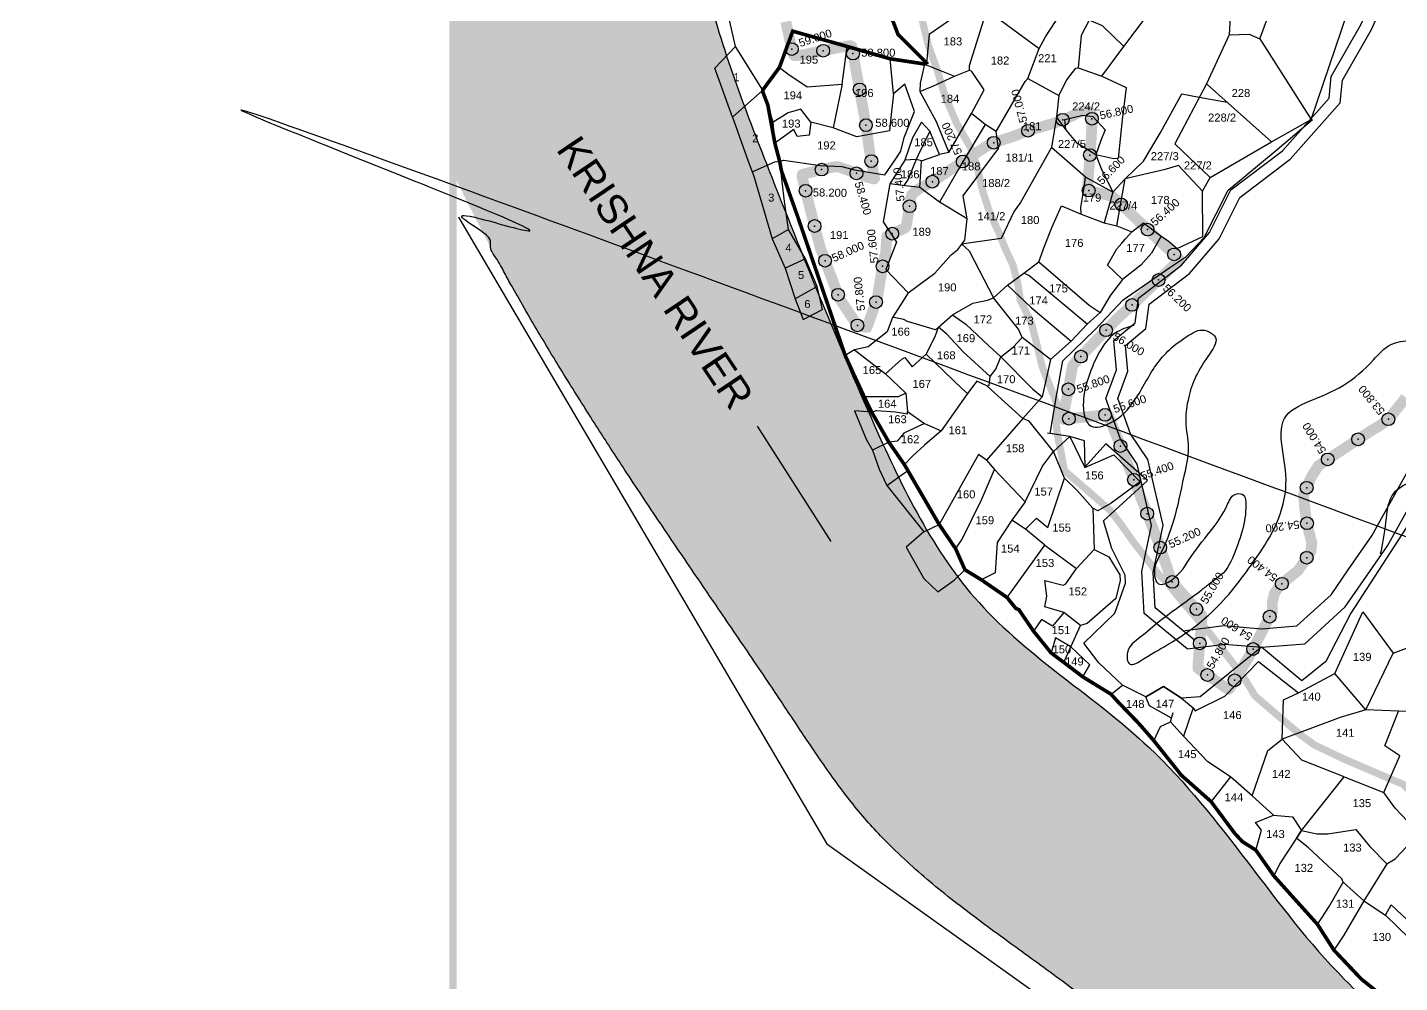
# Model space of a CAD drawing. Header units: millimetres. Extents: x 379815 to 388846, y 1837463 to 1848297.
# Drawn here: x 379815 to 383588, y 1839897 to 1842523 of the extents above; entities that cross this region are included whole.
import ezdxf
from ezdxf.enums import TextEntityAlignment as Align

# ---------------------------------------------------------------- set-up
doc = ezdxf.new("R2010")
doc.units = ezdxf.units.MM
doc.header["$PDMODE"] = 32
doc.header["$PDSIZE"] = 35
for name, color, linetype in [('BND', 6, 'Continuous'), ('DIMENSION', 1, 'Continuous'), ('FRL', 3, 'Continuous'), ('Hills', 3, 'Continuous'), ('Plot', 2, 'Continuous'), ('points', 161, 'Continuous'), ('ROADS', 50, 'Continuous'), ('Stream', 4, 'Continuous'), ('TEXT', 7, 'Continuous')]:
    doc.layers.add(name, color=color, linetype=linetype)
doc.styles.get("Standard").update_dxf_attribs({"font": 'arial.ttf'})
doc.dimstyles.get("Standard").update_dxf_attribs({"dimtxt": 0.18, "dimasz": 0.18, "dimexe": 0.18, "dimexo": 0.0625, "dimgap": 0.09, "dimtad": 0, "dimtih": 1, "dimtoh": 1, "dimdec": 4, "dimzin": 0, "dimdsep": 46, "dimtxsty": 'Standard', "dimcen": 0.09, "dimadec": 0, "dimazin": 0, "dimtfac": 1, "dimtdec": 4, "dimtofl": 0, "dimtmove": 0, "dimatfit": 3, "dimfxl": 1, "dimtolj": 1, "dimtzin": 0, "dimarcsym": 0})

# ---------------------------------------------------------------- blocks, each defined once
blk = doc.blocks.new('CHITT')
at = {"layer": 'BND', "lineweight": 30, "const_width": 10}
blk.add_lwpolyline([(-1437.531329805905, -3404.394123436417), (-1559.778198863904, -3305.833019196754), (-1634.344008157379, -3227.017489724793), (-1679.299015398545, -3156.491655556252), (-1799.945588890638, -3022.335225733928), (-1849.139185718668, -2952.024694556138), (-1885.817136983795, -2928.836708984338), (-1908.221345047699, -2904.556376411347), (-1972.072448120627, -2818.71433300036), (-2053.779863256146, -2746.312855375931), (-2129.184900595399, -2651.539798454149), (-2172.61124056275, -2601.92409929377), (-2229.531650483375, -2542.973825227469), (-2247.257610745553, -2523.201121926308), (-2324.933081494586, -2475.62681505736), (-2376.860577662941, -2436.096756700426), (-2412.072626115871, -2409.803711146349), (-2460.63045934058, -2349.591930859955), (-2500.508228084538, -2291.134498613421), (-2508.976772978262, -2287.500691858819), (-2533.233870908152, -2257.327971574385), (-2604.240537487611, -2208.595813866239), (-2648.99046399293, -2181.183091798099), (-2674.468503536715, -2123.498736925889), (-2719.929626712983, -2056.565139464336), (-2815.540896633989, -1891.9135718334), (-2858.316736843728, -1830.108435957227), (-2905.460175700253, -1748.052178423852), (-2925.965370948368, -1705.668104137061), (-2978.181422190915, -1592.279585999437), (-3107.655524673464, -1213.589464801596), (-3153.502958534868, -1084.746891380986), (-3158.251088119519, -1058.878468999872), (-3171.697217461129, -1007.987070544623), (-3179.874109138385, -963.5323630871717), (-3190.941004289722, -903.430438811658), (-3204.6141778733, -867.9446123256348), (-3205.111925108882, -862.3759684064426), (-3159.085021584237, -799.8567307139747), (-3122.511873342039, -700.3056329211686), (-2973.232588818413, -742.119109587511), (-2854.54217711126, -776.1736492819618), (-2759.992771654506, -790.5670917758252), (-2755.069341404655, -787.1640148900915), (-2832.878843365819, -709.3780811622273), (-2861.509916424635, -634.6187788464595)], dxfattribs=at)
at = {"layer": 'DIMENSION'}
blk.add_lwpolyline([(-4041.206521978951, -1211.78447851073), (-3028.444611264102, -2934.735510563478), (-1031.317455308221, -4361.038076833356), (1188.637578131747, -4521.262282107025), (2958.569486415654, -4170.793367827544)], dxfattribs=at)
at = {"layer": 'Hills', "color": 0}
for points in [[(-2037.761783514463, -2398.723606582964), (-2156.404587942699, -2301.203364959685), (-2162.898776024464, -2186.047927852487), (-2135.624309465114, -2059.093142209342), (-2175.538855511113, -1890.753574965289), (-2221.635676971171, -1821.947877991479), (-2261.930795296154, -1710.228769499809), (-2232.565567067999, -1631.126570118591), (-2239.846902544727, -1550.497965666233), (-2180.776872764749, -1501.840996781364), (-2171.755558894307, -1434.157608498586), (-2053.256547255791, -1343.217850765912), (-1976.028181928326, -1253.672190712998), (-1917.78808256099, -1136.783437616192), (-1776.067408172355, -1029.198064112803), (-1647.368674741825, -884.0574466641992), (-1641.711151816125, -825.2463456937112), (-1559.17158369557, -681.4341694691684), (-1530.491285778349, -618.1499005886726), (-1492.275548724923, -577.518698338652), (-1474.500440230535, -523.2172582568601), (-1253.838598212868, -335.75911010243)], [(-2017.847015302686, -2374.495365236653), (-2125.866161299637, -2285.707399811363), (-2131.348027692817, -2188.502527897945), (-2103.473044269194, -2058.752509225393), (-2146.329663533601, -1878.004750445718), (-2193.438830634463, -1807.687991641928), (-2228.534628295631, -1710.384114907123), (-2200.691219946137, -1635.381297915475), (-2207.121736359259, -1564.174090671819), (-2151.318544808251, -1518.208070930559), (-2142.380262743623, -1451.147637800314), (-2031.609024945006, -1366.13840953866), (-1949.710527806659, -1271.177769720787), (-1892.986145954928, -1157.331084415084), (-1754.64768429898, -1052.313272925327), (-1617.128089049307, -897.2248860099353), (-1611.140942978265, -834.9872854321729), (-1531.224559729919, -695.7455950207077), (-1504.076225331053, -635.8416672889143), (-1464.64307885099, -593.9161079900805), (-1447.448301670433, -541.3875305645633)], [(-2044.135261255258, -2348.081616350217), (-1935.66714504105, -2334.430511385668), (-1833.59695550066, -2343.26306741545), (-1735.852508407901, -2335.44961430761), (-1641.701032508223, -2249.82241577073), (-1595.143881388067, -2181.833453632658), (-1529.949295419676, -2088.004693015246), (-1434.559506131511, -1916.273370997747)], [(-2037.761783514463, -2398.723606582964), (-1934.669482076773, -2385.749067362864), (-1833.764723885397, -2394.480773793533), (-1714.407686553546, -2384.93966284534), (-1602.952585317718, -2283.575472955825), (-1553.128256735683, -2210.815342492191), (-1486.57218911685, -2115.027122604428), (-1391.878490044968, -1944.548979716143)]]:
    blk.add_lwpolyline(points, dxfattribs=at)
at = {"layer": 'Plot', "color": 0}
for points in [[(-3205.111925108882, -862.3759684064426), (-3279.64671732299, -742.0158447925933), (-3336.981779202819, -491.0622406965122), (-3355.290833814186, -205.0161084148567), (-3377.694185669301, 24.07675946736708), (-3372.277374004945, 201.9080925818998)], [(-1849.139185718668, -2952.024694556138), (-1849.139185718668, -2952.024694556138), (-1833.715158081905, -2897.151425833814), (-1850.378859342891, -2876.563697311562), (-1800.563078675827, -2856.042931090575), (-1858.778540414351, -2802.980944745708), (-1815.637669331161, -2678.249035116751), (-1776.530546820431, -2647.365095089888), (-1773.33891146013, -2538.449519020971), (-1731.935537987738, -2519.200974453706), (-1631.663285383198, -2466.781030853745), (-1555.152411749528, -2296.619110228959), (-1471.735495940316, -2410.877388647059), (-1232.471600940451, -2320.309853550047)], [(-1403.725239191263, -2016.215987781994), (-1587.511929625063, -2300.568502491107), (-1656.864745004103, -2433.04350464954), (-1722.248946578358, -2486.9009142383), (-1833.764723885397, -2394.480773793533), (-2001.71189660643, -2530.818077255273), (-2053.616825358302, -2534.153540941887), (-2103.22946088895, -2501.923560603987), (-2151.675146571302, -2530.447547362652), (-2216.026081636315, -2498.09505238384), (-2280.621353562456, -2437.275547963567), (-2322.312738097215, -2382.842332398985), (-2236.939043705759, -2300.081764101749), (-2207.350432772888, -2218.005922743352), (-2208.355286873004, -2196.236421493581), (-2244.907668389089, -2122.958975590765), (-2267.995238447154, -2046.460834696423), (-2182.664233309508, -1969.073945855722), (-2146.885902291862, -1935.730888091028), (-2261.09698669007, -1834.903986545745), (-2318.150237091293, -1898.033512909198), (-2320.527944563015, -1827.064648352098), (-2360.158275625145, -1815.208438994829), (-2414.407051935734, -1806.155923485057), (-2397.148703998362, -1702.907453428721), (-2379.738762137713, -1606.390036247205), (-2289.497802245023, -1519.69969886844), (-2214.127256334585, -1438.929684268543), (-2085.882223293418, -1349.959969795076), (-2041.843045656919, -1320.937684989069), (-1991.259477266227, -1267.564443363342), (-1925.411340777006, -1137.678179516224), (-1790.007372498803, -1025.844300014665), (-1693.150334382779, -943.3608520184644)], [(-1922.600343524886, -710.6958107557148), (-1867.113944160868, -708.9156149416231), (-1838.194127606635, -721.1119654190261), (-1752.308819815633, -488.1318999966606), (-1708.735817220761, -364.7029877793975), (-1650.644119823759, -265.7257952848449)], [(-1996.072056378936, -1140.183826555964), (-1974.712664550112, -1103.004445309518), (-1805.985358093516, -1004.8350884479), (-1697.175029920589, -942.8377075672615), (-1596.747171632538, -649.3256741077639), (-1585.866417831741, -644.1435276381671), (-1503.905508462456, -454.620515915798), (-1627.321926784527, -349.5444578360766), (-1673.21086233767, -532.4207197418436), (-1624.751348987862, -561.8189492071979), (-1650.136558232189, -619.038763665827), (-1596.747171632538, -649.3256741077639)], [(-1904.763029631868, -401.2008764531929), (-1922.600343524886, -710.6958107557148), (-1984.290395451302, -845.4643772607669), (-2071.803076522017, -1009.668253226206), (-1974.712664550112, -1103.004445309518)], [(-2556.228256035247, -441.2840138771571), (-2574.778167885961, -497.6802078920882), (-2631.811152795039, -629.730778062949), (-2747.076047749433, -709.5893520710524), (-2755.069341404655, -787.1640148900915)], [(-2212.160170615418, -742.5199335708749), (-2120.881390002149, -621.9157197887544), (-2111.354672934569, -522.8835591182578), (-2089.927772742813, -417.2732255216688)], [(-2759.992771654506, -790.5670917758252), (-2677.381186152634, -823.9843279512133), (-2636.415988303139, -807.8952090973035), (-2636.869812959689, -794.9509463035502), (-2596.581630813889, -669.3320060742553), (-2562.18154045043, -661.4380564603489), (-2444.42092427914, -747.7936461926438), (-2427.076435829338, -715.8526750111487), (-2370.64548761124, -628.4906800610479), (-2307.682981053775, -669.854469576152), (-2329.7989003986, -712.5395891789813), (-2337.700761073502, -801.0393580570817), (-2272.712646426575, -824.4053225503303), (-2212.160170615418, -742.5199335708749), (-2270.372028532205, -685.1799279991537), (-2307.682981053775, -669.854469576152)], [(-3205.111925108882, -862.3759684064426), (-3288.380831904302, -936.3263446970377), (-3336.866261314019, -802.2737170180771), (-3279.64671732299, -742.0158447925933)], [(-3159.085021584237, -799.8567307139747), (-3135.930964009429, -817.341075565666), (-3082.483187507663, -853.0417719578836), (-2986.255863640283, -845.6788081231061), (-2973.232588818413, -742.119109587511)], [(-2563.052174503508, -975.710499566514), (-2483.352021442144, -838.790320132859), (-2476.115867631102, -830.1934195365757), (-2444.42092427914, -747.7936461926438)], [(-1838.194127606635, -721.1119654190261), (-1697.175029920589, -942.8377075672615)], [(-2845.193268350267, -872.2551339969505), (-2854.54217711126, -776.1736492819618)], [(-2755.069341404655, -787.1640148900915), (-2759.992771654506, -790.5670917758252), (-2771.709684677306, -843.4417078185361), (-2772.855887402897, -866.4798506926745), (-2737.113267986279, -851.0436764531769), (-2677.381186152634, -823.9843279512133)], [(-2772.855887402897, -866.4798506926745), (-2728.154795103765, -948.709639549721), (-2693.269204707234, -1034.174753787927), (-2630.557536387467, -926.7036184484605), (-2596.443675439514, -861.7383956734557), (-2630.237654986093, -810.9929456738755), (-2636.415988303139, -807.8952090973035)], [(-2476.115867631102, -830.1934195365757), (-2390.776937902032, -877.4468003897928), (-2368.716032293974, -833.8318268691655), (-2343.899330685206, -802.1951572587714), (-2337.700761073502, -801.0393580570817)], [(-2272.712646426575, -824.4053225503303), (-2205.51572346274, -855.3270720706787), (-2216.393094269966, -943.7419662694447), (-2221.216007548443, -987.7124193119816), (-2227.201922067848, -1049.937217659317), (-2239.920303421211, -1051.499758504331), (-2288.811780170712, -1040.374628792284), (-2339.864194419177, -1009.192281651078), (-2371.498680168879, -970.5370540155564), (-2397.465563989361, -935.3692714076024)], [(-3288.380831904302, -936.3263446970377), (-3245.400868520956, -1057.956774597988), (-3229.076409902016, -1098.613241608255), (-3178.798879351991, -1270.992324008374), (-3143.689684139914, -1351.624885448255), (-3116.192970763135, -1436.067462958628), (-3093.48904442304, -1492.960235788021), (-3040.30742044776, -1465.144774459768), (-3055.594262224273, -1402.662034711335), (-3087.546547386097, -1325.826799230883), (-3133.980226720392, -1245.467839651043), (-3145.474678555271, -1168.604825623566), (-3158.251088119519, -1058.878468999872), (-3171.697217461129, -1007.987070544623), (-3176.140022213222, -950.1433958942071), (-3205.111925108882, -862.3759684064426)], [(-2986.255863640283, -845.6788081231061), (-3011.272186522605, -966.1849596914835), (-3072.510517889459, -950.1075696328189), (-3100.232173334283, -914.7371501363814), (-3135.538718179276, -924.7438524765894), (-3176.140022213222, -950.1433958942071), (-3177.223678076407, -950.9526629066095)], [(-3158.251088119519, -1058.878468999872), (-3147.912077901245, -1054.692537667695), (-3046.493837944698, -1069.545588427223), (-2987.706580382946, -1072.633134165779), (-2952.756687567104, -1081.475694555556), (-2869.461570365471, -1094.969004568178), (-2843.013230105396, -1057.130919378251), (-2825.164578156255, -1030.226098824525), (-2816.430742992612, -992.5360995861702), (-2788.062530380907, -920.8741943829227), (-2814.608069913753, -846.3635389369447), (-2845.193268350267, -872.2551339969505), (-2851.497709999676, -929.8266848621424), (-2856.284465537523, -974.2755425036885), (-2946.51993765519, -991.2359010856599), (-3011.272186522605, -966.1849596914835)], [(-1805.985358093516, -1004.8350884479), (-1984.290395451302, -845.4643772607669)], [(-2390.776937902032, -877.4468003897928), (-2397.465563989361, -935.3692714076024), (-2410.720361257321, -1020.285030963598), (-2496.092555023904, -1171.361023585312), (-2513.778739319823, -1195.151916541625), (-2549.611013772723, -1270.379327907925), (-2658.512303617725, -1285.917425438296)], [(-2208.61894232739, -1105.957364254398), (-2158.017619999475, -1058.127173704095), (-2111.90436281421, -980.7712924350053), (-2052.31286174577, -872.1005813532975), (-2004.739304114948, -881.7537168336567), (-1927.410973375023, -895.1732294706162)], [(-2693.269204707234, -1034.174753787927), (-2718.788610979915, -1039.457626229385), (-2745.767058263998, -975.0228446978144), (-2768.671005803335, -950.3736391949933), (-2793.567883300886, -993.1509591175709), (-2813.829824323999, -1054.892044875538), (-2855.406826606428, -1119.595069500618), (-2873.386492860969, -1224.092512902105), (-2836.912554119772, -1279.992850434268), (-2866.837659018987, -1355.197758379392), (-2804.980636440741, -1419.603861254873), (-2731.438694335753, -1365.545687329955), (-2687.199605042348, -1315.613639492309), (-2668.250158029085, -1300.366995769087), (-2649.535845251346, -1275.173595175147), (-2643.034999937576, -1215.857088972116), (-2653.726276032161, -1152.956869761692), (-2556.666544523672, -1023.24603835959), (-2563.052174503508, -975.710499566514), (-2593.145031714346, -956.5495787593536), (-2630.557536387467, -926.7036184484605)], [(-2371.498680168879, -970.5370540155564), (-2374.094215777004, -942.8485594415106), (-2325.0868480684, -931.5083637498319), (-2297.089290748117, -935.0773819391616), (-2263.757009894354, -971.2688503083773), (-2275.363251107745, -1000.802062427159), (-2288.811780170712, -1040.374628792284)], [(-3011.272186522605, -966.1849596914835), (-3072.510517889459, -950.1075696328189), (-3077.780457849323, -986.0190006848425), (-3110.25508389395, -990.1894933858421), (-3119.860274564358, -970.7687581772916), (-3171.697217461129, -1007.987070544623)], [(-2593.145031714346, -956.5495787593536), (-2660.349761980993, -1068.893467649585), (-2718.730400343426, -1170.840315650916), (-2773.443885248329, -1130.556477672188), (-2820.932873469195, -1124.48724219203), (-2855.406826606428, -1119.595069500618)], [(-2745.767058263998, -975.0228446978144), (-2778.467384911666, -1042.683139652247), (-2783.302511256712, -1052.753004955128), (-2805.060185933951, -1107.197850895347), (-2817.315827677841, -1124.981923207408)], [(-2867.098413292028, -1641.994853886077), (-2822.336100749671, -1602.358987748157), (-2814.34592550376, -1597.491435986245), (-2793.804458068567, -1623.421299664769), (-2755.385919155553, -1588.133428611327), (-2730.527523014694, -1540.112531244988), (-2721.617435170978, -1513.926793735242), (-2683.430892707489, -1480.41631237301), (-2627.209486959851, -1447.738516888348), (-2587.324086804583, -1439.556347224629), (-2570.272873027716, -1433.705473902868), (-2532.260923583061, -1398.65506751975), (-2487.225581666222, -1365.246091377223), (-2445.901359595009, -1334.291023974773), (-2430.129482753691, -1291.487954752985), (-2409.153171518759, -1238.03089503129), (-2383.346031362948, -1180.793814777862), (-2329.526449285157, -1203.624148069182), (-2265.649422168033, -1227.421989619266), (-2231.436715621152, -1235.220340479631), (-2190.189218529791, -1251.958524722606), (-2157.704357891751, -1226.913850879064), (-2109.161373028765, -1264.328425140819), (-2091.059044587659, -1275.459723303095), (-2065.391614328662, -1297.835469970247), (-1994.883843357384, -1264.429458267288), (-1996.072056378936, -1140.183826555964), (-2061.878048914485, -1070.002164266538), (-2101.731266199728, -1081.90741970716), (-2208.61894232739, -1105.957364254398), (-2241.836536396469, -1143.309587688884), (-2317.229483915784, -1101.724572548177), (-2410.720361257321, -1020.285030963598)], [(-2768.371077446442, -1057.00113034877), (-2783.302511256712, -1052.753004955128), (-2813.829824323999, -1054.892044875538)], [(-2773.443885248329, -1130.556477672188), (-2768.371077446442, -1057.00113034877), (-2718.788610979915, -1039.457626229385)], [(-2288.811780170712, -1040.374628792284), (-2274.562941225595, -1077.907959104748), (-2241.836536396469, -1143.309587688884)], [(-3158.251088119519, -1058.878468999872), (-3172.562769668875, -1060.378577911062), (-3227.014350526151, -1084.626932831714), (-3233.716257273511, -1087.81576805329)], [(-2329.526449285157, -1203.624148069182), (-2329.912514115917, -1185.34584600199), (-2321.214574408426, -1129.858585030073), (-2317.229483915784, -1101.724572548177)], [(-2231.436715621152, -1235.220340479631), (-2208.61894232739, -1105.957364254398)], [(-2241.836536396469, -1143.309587688884), (-2265.649422168033, -1227.421989619266)], [(-2643.034999937576, -1215.857088972116), (-2718.730400343426, -1170.840315650916)], [(-3133.980226720392, -1245.467839651043), (-3178.798879351991, -1270.992324008374)], [(-2109.161373028765, -1264.328425140819), (-2135.565756764379, -1310.281205708394), (-2165.613719223009, -1343.321108716773), (-2215.738950217783, -1383.102511887904), (-2256.959246762097, -1343.20670424751), (-2231.647146561241, -1299.181900429307), (-2217.666812680836, -1282.768047663849), (-2207.474970911106, -1271.358663580613), (-2190.189218529791, -1251.958524722606)], [(-2657.398604140733, -1285.758522168035), (-2636.917988134956, -1303.817552371183), (-2570.272873027716, -1433.705473902868)], [(-3087.546547386097, -1325.826799230883), (-3143.689684139914, -1351.624885448255)], [(-2445.901359595009, -1334.291023974773), (-2307.188886240183, -1453.947093805531), (-2277.263289158116, -1473.925814058166)], [(-2215.738950217783, -1383.102511887904), (-2248.250263857306, -1425.696184283355), (-2277.263289158116, -1473.925814058166), (-2312.858556485386, -1505.761766478419), (-2357.109007365303, -1552.525583113777), (-2413.644341320323, -1603.325647103833), (-2436.452220184146, -1706.127810551552), (-2489.497836845869, -1765.300606095698), (-2588.692661988025, -1675.094642569544), (-2615.821180959465, -1662.641401618021), (-2642.040236641536, -1696.212103402941), (-2714.077231985284, -1799.495379191358)], [(-2312.858556485386, -1505.761766478419), (-2391.179034217552, -1440.845225294353), (-2473.217849685927, -1371.906950993231), (-2487.225581666222, -1365.246091377223)], [(-3055.594262224273, -1402.662034711335), (-3116.192970763135, -1436.067462958628)], [(-2804.980636440741, -1419.603861254873), (-2827.241512253706, -1454.242950929329), (-2847.954578416422, -1487.286575773964), (-2862.455431860697, -1526.815942598274), (-2914.813876196335, -1567.859345075674), (-2952.611101708841, -1576.409799797228), (-2978.181422190915, -1592.279585999437)], [(-2413.644341320323, -1603.325647103833), (-2491.138313534088, -1542.997335018357), (-2501.926522155409, -1519.244615905918), (-2570.272873027716, -1433.705473902868)], [(-2532.260923583061, -1398.65506751975), (-2466.691167965648, -1459.7550786098), (-2357.109007365303, -1552.525583113777)], [(-2721.617435170978, -1513.926793735242), (-2729.81100514275, -1521.900610773126), (-2806.823638067115, -1498.79949491634), (-2816.894004356291, -1492.813645757502), (-2844.149696508481, -1487.984142329311), (-2847.954578416422, -1487.286575773964)], [(-2683.430892707489, -1480.41631237301), (-2646.227281506697, -1505.87868927652), (-2583.42329580948, -1565.38676750334), (-2549.923179235018, -1595.299435003661), (-2462.841542914161, -1683.298795758281), (-2436.452220184146, -1706.127810551552)], [(-2588.692661988025, -1675.094642569544), (-2582.373608867871, -1674.196297539631), (-2579.490343843587, -1649.804281506687), (-2654.292849647871, -1581.818482559407), (-2698.326707070053, -1533.838729091687), (-2721.617435170978, -1513.926793735242)], [(-2579.490343843587, -1649.804281506687), (-2563.935794763907, -1629.484427297954), (-2549.923179235018, -1595.299435003661), (-2516.336819023883, -1569.391383210896), (-2491.138313534088, -1542.997335018357)], [(-2952.611101708841, -1576.409799797228), (-2867.098413292028, -1641.994853886077), (-2811.221709962701, -1695.365498544415), (-2806.495595568384, -1746.449119425146), (-2760.121394557646, -1778.747590267332), (-2714.077231985284, -1799.495379191358), (-2760.127841170935, -1838.741227048682), (-2792.274449960561, -1868.285651374143), (-2815.540896633989, -1891.9135718334)], [(-2642.040236641536, -1696.212103402941), (-2657.57891393773, -1682.73921374185), (-2755.385919155553, -1588.133428611327)], [(-2811.221709962701, -1695.365498544415), (-2832.722284389427, -1705.962972388137), (-2925.965370948368, -1705.668104137061)], [(-2905.460175700253, -1748.052178423852), (-2952.805486232333, -1743.842562380247), (-2921.033784444327, -1822.202355580404), (-2903.623995260336, -1852.423643145245), (-2885.216205739765, -1904.896799903596), (-2863.616767786269, -1949.707656838931), (-2762.091680705606, -2076.884486056864), (-2719.929626712983, -2056.565139464336)], [(-2905.460175700253, -1748.052178423852), (-2892.323525499378, -1743.609436202794), (-2839.801636652439, -1746.836113659199), (-2806.951161548495, -1752.486028898973), (-2806.495595568384, -1746.449119425146)], [(-2483.553502757568, -1994.278483773815), (-2435.941211743338, -1895.892700056545), (-2405.387713494361, -1856.162548769731), (-2472.671268305799, -1772.444817689015), (-2489.497836845869, -1765.300606095698), (-2589.911163103941, -1879.744779479923), (-2567.524518324994, -1905.773536387365)], [(-2760.121394557646, -1778.747590267332), (-2817.019735145033, -1805.910942179617), (-2835.445214163687, -1827.656177503988), (-2858.316736843728, -1830.108435957227)], [(-2482.746751180617, -2069.807512987871), (-2452.355176718149, -2039.61058836407), (-2421.328692978539, -2064.879412133479), (-2375.424485707132, -1929.31902098353), (-2405.387713494361, -1856.162548769731), (-2360.552026895573, -1815.022192696575), (-2422.177574190544, -1805.704414578853)], [(-2858.316736843728, -1830.108435957227), (-2903.623995260336, -1852.423643145245)], [(-2360.552026895573, -1815.022192696575), (-2319.344799224287, -1899.759480478242), (-2239.298510781082, -1865.3858220072), (-2167.391483180982, -1939.124906005803), (-2247.187585792271, -1997.949139319593), (-2283.110855620878, -2018.704184893519), (-2297.49002135155, -2011.994543107226), (-2340.259506285656, -1962.848156165564), (-2375.424485707132, -1929.31902098353)], [(-2589.911163103941, -1879.744779479923), (-2612.019403224578, -1864.362061136402), (-2719.929626712983, -2056.565139464336)], [(-2863.616767786269, -1949.707656838931), (-2815.132627386309, -1914.45298465318), (-2806.96966992633, -1909.05609770841)], [(-2674.468503536715, -2123.498736925889), (-2657.450071803469, -2099.282667440362), (-2603.479923734209, -1988.88125202246), (-2567.524518324994, -1905.773536387365), (-2483.553502757568, -1994.278483773815), (-2519.655951404769, -2045.073265240295)], [(-2297.49002135155, -2011.994543107226), (-2294.038631645904, -2125.782652323134)], [(-2428.963074725296, -2113.610417347169), (-2482.746751180617, -2069.807512987871), (-2519.655951404769, -2045.073265240295), (-2560.435104176868, -2105.947450092062), (-2565.980639270332, -2189.525551415281), (-2604.240537487611, -2208.595813866239)], [(-2762.091680705606, -2076.884486056864), (-2810.216710484179, -2118.924583949614), (-2761.898329178861, -2205.32890044176), (-2723.961919514812, -2241.844267602777), (-2678.732351845421, -2209.38539805566), (-2648.99046399293, -2181.183091798099), (-2674.468503536715, -2123.498736925889)], [(-2533.233870908152, -2257.327971574385), (-2428.963074725296, -2113.610417347169), (-2342.377429164597, -2178.007737941574)], [(-2377.433860764431, -2298.598228811985), (-2429.68163209717, -2283.512903898489), (-2423.801122152305, -2253.344397871988), (-2429.387339937093, -2210.867938325973), (-2378.774093229847, -2223.660820560297), (-2371.660261698125, -2220.093274482759), (-2342.377429164597, -2178.007737941574), (-2294.038631645904, -2125.782652323134), (-2253.295537176309, -2146.084576779511), (-2223.044777023839, -2195.051193576073), (-2221.729433651257, -2210.323849097593), (-2233.798440669139, -2260.209818411851), (-2313.127938012534, -2328.711242221994), (-2331.143179415376, -2334.905404792167)], [(-2648.99046399293, -2181.183091798099), (-2604.240537487611, -2208.595813866239)], [(-2376.860577662941, -2436.096756700426), (-2357.956906287, -2392.681143651484), (-2331.143179415376, -2334.905404792167), (-2377.433860764431, -2298.598228811985), (-2408.479881741689, -2336.407270241762), (-2438.57979615248, -2317.864080780186), (-2460.63045934058, -2349.591930859955)], [(-1173.515390684363, -2300.662729169242), (-1179.530486117932, -2586.003651430132), (-1262.452810405346, -2576.770465094829), (-1456.694514041592, -2570.018610228784), (-1546.873446737416, -2566.368334281491), (-1617.405614286661, -2587.219535839278), (-1776.530546820431, -2647.365095089888)], [(-2324.933081494586, -2475.62681505736), (-2305.739546680765, -2442.970707389992), (-2357.956906287, -2392.681143651484), (-2399.823897033581, -2368.53522337554), (-2412.072626115871, -2409.803711146349)], [(-1546.873446737416, -2566.368334281491), (-1471.735495940316, -2410.877388647059)], [(-2021.028037587763, -2560.694780113176), (-2015.550582433934, -2569.323856325587), (-1934.1348263892, -2528.542927205097), (-1841.983364860993, -2433.85849603964), (-1731.935537987738, -2519.200974453706)], [(-1546.873446737416, -2566.368334281491), (-1631.663285383198, -2466.781030853745)], [(-2247.257610745553, -2523.201121926308), (-2216.026081636315, -2498.09505238384)], [(-1918.859716853243, -2750.845081819454), (-1980.96157956461, -2708.953606380383), (-2048.316462420218, -2638.62106833118), (-2083.753625364101, -2599.50434018462), (-2081.022443699243, -2589.568311057519), (-2141.601697222679, -2554.918110118248), (-2151.675146571302, -2530.447547362652), (-2216.026081636315, -2498.09505238384)], [(-2151.675146571302, -2530.447547362652), (-2103.22946088895, -2501.923560603987), (-2053.616825358302, -2534.153540941887), (-2021.028037587763, -2560.694780113176), (-2048.316462420218, -2638.62106833118)], [(-2129.184900595399, -2651.539798454149), (-2110.983948821086, -2612.307455342729), (-2083.753625364101, -2599.50434018462), (-2081.022443699243, -2589.568311057519), (-2076.430009980861, -2573.655205788324)], [(-1605.753058198956, -2750.426160857547), (-1497.322268797318, -2793.593725705054), (-1453.00258586579, -2692.776394600747), (-1494.049269518408, -2665.005691187223), (-1456.694514041592, -2570.018610228784)], [(-1800.563078675827, -2856.042931090575), (-1747.883005959564, -2860.813530181535), (-1722.996933948947, -2898.23446104466), (-1605.753058198956, -2750.426160857547), (-1722.302479420847, -2704.625205670949), (-1776.530546820431, -2647.365095089888)], [(-1858.778540414351, -2802.980944745708), (-1918.859716853243, -2750.845081819454), (-1972.072448120627, -2818.71433300036)], [(-1249.672325287713, -2826.420990556246), (-1331.497218243196, -2944.641358553432), (-1413.255689903104, -2891.435108243721), (-1465.668932210363, -2836.657513038954), (-1497.322268797318, -2793.593725705054)], [(-1722.996933948947, -2898.23446104466), (-1737.272579723562, -2919.470686534187), (-1783.188005381846, -2989.067676055944), (-1799.945588890638, -3022.335225733928)], [(-1679.299015398545, -3156.491655556252), (-1647.337677050091, -3106.704836877761), (-1608.776822538231, -3040.512653366895), (-1612.08281672874, -3030.629245800897), (-1704.400783069315, -2945.381993165007), (-1737.272579723562, -2919.470686534187), (-1722.996933948947, -2898.23446104466), (-1681.275824587676, -2907.250179685885), (-1651.467800228857, -2907.370886076009), (-1574.368026713259, -2895.488953074673), (-1535.858555154759, -2941.889472753974), (-1488.550154304365, -2989.434805321973), (-1552.097921429493, -3091.59648003336), (-1608.776822538231, -3040.512653366895)], [(-1488.550154304365, -2989.434805321973), (-1465.716072868789, -2975.949408601271), (-1433.904067830881, -2942.482713558944), (-1419.432569650991, -2920.130837493576), (-1411.319067653094, -2903.775907132309), (-1413.255689903104, -2891.435108243721)], [(-1552.097921429493, -3091.59648003336), (-1606.666982657858, -3186.058544259053), (-1634.344008157379, -3227.017489724793)], [(-1552.097921429493, -3091.59648003336), (-1492.218911277538, -3130.471470530378), (-1477.241482879617, -3102.231115253875), (-1419.02252175071, -3156.358037422411), (-1340.834872382868, -3233.743915805826), (-1329.464403659746, -3279.345101657556), (-1360.79828633077, -3259.237394286087), (-1492.218911277538, -3130.471470530378)]]:
    blk.add_lwpolyline(points, dxfattribs=at)
at = {"layer": 'Stream'}
blk.add_spline([(-2183.817751478869, -1509.350131531712), (-2236.236147984804, -1530.764534066431), (-2278.496274746605, -1581.553022507811), (-2313.474648615404, -1665.366037506843), (-2323.368022048788, -1718.471621592529), (-2301.692424117529, -1786.482329035643), (-2250.084037056949, -1778.001617436064), (-2182.389164202905, -1715.118437548168), (-2118.491301955306, -1612.090706081595), (-2080.682058536215, -1571.054652692517), (-2026.138491188933, -1532.062145299045), (-2002.613493014651, -1522.181015918031), (-1959.879609195341, -1542.773327658651), (-1981.392641772516, -1594.918907643761), (-2036.245370983903, -1718.270947364159), (-2041.619647561572, -1774.137644963339), (-2035.023706839478, -1845.468646404799), (-2046.895314947935, -1923.987373278709), (-2076.202775115671, -2048.958216080908), (-2110.094030764012, -2134.558380280621), (-2127.977755519503, -2188.888449158985), (-2116.914862217673, -2219.68676554109), (-2081.038699515979, -2209.467130891979), (-2026.53572412295, -2144.305400372716), (-1966.19215204299, -2065.532446657075), (-1928.577801589272, -2005.239710119786), (-1906.065068423923, -1973.91184529243), (-1886.51677760086, -1973.399961275747), (-1876.444348655466, -2010.938389763236), (-1880.236377922585, -2046.80133866542), (-1902.116543024487, -2121.140356752323), (-1939.222058926709, -2190.368110327516), (-1976.244610419672, -2219.616621996043), (-1999.214205594675, -2237.913238408975), (-2113.310473760532, -2322.949027456576), (-2167.331263826229, -2366.947640998522), (-2202.013627602253, -2408.980245345039), (-2196.257557285891, -2440.144381160615), (-2157.727106081729, -2426.359277710784), (-2084.628399647831, -2383.102708568098), (-1979.307302305242, -2306.322722116718), (-1861.324660926941, -2168.033243386308), (-1785.957133628603, -2038.629851309583), (-1765.955522759818, -1933.121458416805), (-1778.386867811845, -1829.162082602503), (-1770.513980837015, -1765.556486047339), (-1702.471651099913, -1717.987195023801), (-1609.106607664376, -1674.493753312854), (-1525.167039117776, -1603.856101634912), (-1477.912003113481, -1561.939725001343), (-1365.059221590462, -1540.225126028759), (-1293.58812175761, -1468.388029918773), (-1237.253811962786, -1406.027091674274), (-1149.695630391769, -1360.335190758109), (-1133.890179982234, -1383.720226962585), (-1172.760455820942, -1492.036942827515), (-1248.048983682937, -1614.557437720243), (-1290.840571249137, -1689.700060261413), (-1355.266156037454, -1801.810298814205), (-1396.07226440357, -1901.488409264479), (-1416.493650500663, -1931.77414615103), (-1467.623804821458, -1967.944076920161), (-1492.163064141234, -2051.006234493339), (-1506.843144244049, -2138.731760567054)], degree=3, dxfattribs=at)
at = {"layer": 'DIMENSION', "color": 0}
for s, p in [('183', (-2682.039442535432, -728.4371497840621)), ('195', (-3078.268265410559, -778.5276998425834)), ('182', (-2552.479982484656, -780.9384836393874)), ('194', (-3122.217181314481, -876.7045300432947)), ('196', (-2925.733178853581, -870.2582488255575)), ('184', (-2689.987683106214, -885.9701789778192)), ('193', (-3126.642014166689, -954.3497102556285)), ('181', (-2464.007291093934, -961.5014523896389)), ('192', (-3029.91519748047, -1014.350016529439)), ('185', (-2762.72274749598, -1005.725893419003)), ('186', (-2799.543171395198, -1093.82111211028)), ('187', (-2719.196068887832, -1084.858677028213)), ('188', (-2631.8938182157, -1072.013037625933)), ('179', (-2299.51272520778, -1157.869501473615)), ('178', (-2111.762543872348, -1164.234801512212)), ('189', (-2767.813055329549, -1251.791747339536)), ('180', (-2469.762991808529, -1219.495703476481)), ('191', (-2994.605786951783, -1260.768941571005)), ('176', (-2348.67659173056, -1282.475456799613)), ('177', (-2179.849338623404, -1296.271720085293)), ('190', (-2697.74911490368, -1404.70679164445))]:
    blk.add_text(s, height=22, dxfattribs=at).set_placement(p, align=Align.MIDDLE_CENTER)
for s, p in [('221', (-2447.862197562761, -785.6365312680136)), ('1', (-3285.806740963424, -837.7230001604185)), ('228', (-1915.609897187154, -881.332721706247)), ('224/2', (-2354.184385547182, -918.0534436393064)), ('228/2', (-1980.241999086051, -948.7671469659545)), ('2', (-3234.039090431237, -1005.540604826761)), ('227/5', (-2393.171935119084, -1021.345838916255)), ('181/1', (-2537.531707361224, -1059.133316576481)), ('227/3', (-2137.897865798615, -1054.971011652378)), ('227/2', (-2046.889291016618, -1080.323494789889)), ('188/2', (-2601.823232047725, -1128.85428272537)), ('3', (-3190.158455954806, -1168.822145130252)), ('227/4', (-2251.780846725276, -1190.629472807981)), ('141/2', (-2614.692430973402, -1219.988275640644)), ('4', (-3142.851454056334, -1306.983398044249)), ('5', (-3108.201080357656, -1381.611564335879)), ('6', (-3090.818104334874, -1461.57112658699))]:
    blk.add_text(s, height=22, dxfattribs=at).set_placement(p)
for s, p in [('174', (-2446.455365536327, -1451.462114007445)), ('175', (-2391.725302792853, -1418.55429717619)), ('172', (-2599.560663167969, -1503.759643812664)), ('173', (-2485.563599815476, -1507.236772963312)), ('166', (-2825.763465683791, -1537.568976660026)), ('169', (-2646.459451719827, -1555.356833915226)), ('168', (-2700.279776782205, -1602.462686741492)), ('171', (-2495.211348022509, -1589.348836043151)), ('165', (-2904.672075166716, -1643.05590138142)), ('167', (-2767.732061519288, -1681.167080852436)), ('170', (-2535.650024354807, -1668.139239623444)), ('164', (-2862.710563630564, -1735.606150703738)), ('163', (-2834.666000995028, -1778.26065814402)), ('162', (-2799.798480628699, -1833.2901957992)), ('161', (-2668.393236776057, -1808.536658022087)), ('158', (-2511.093231029343, -1858.32736797235)), ('156', (-2293.11057832418, -1932.796084830537)), ('157', (-2432.46473510121, -1977.145250641042)), ('160', (-2645.823370278289, -1984.805209745886)), ('159', (-2594.258836853376, -2056.031636968954)), ('155', (-2383.038422249258, -2076.328255554428)), ('154', (-2524.289437326253, -2133.919432910858)), ('153', (-2428.910122275003, -2173.492012785282)), ('152', (-2338.738393345673, -2251.752231297083)), ('151', (-2384.84341513383, -2358.251470318995)), ('150', (-2382.307824085176, -2410.927018003305)), ('139', (-1556.536452583328, -2431.612141523743)), ('149', (-2348.068174483604, -2444.366365518188)), ('140', (-1696.375127061969, -2540.956542784814)), ('148', (-2180.818105976505, -2561.076336832717)), ('147', (-2098.817834857677, -2560.401646175887)), ('146', (-1913.837278272607, -2591.692704458022)), ('141', (-1603.221511909971, -2640.525158063043)), ('145', (-2037.679087794386, -2699.061478345888)), ('142', (-1779.170609182562, -2753.60832401691)), ('144', (-1909.227933235525, -2817.516960245557)), ('135', (-1557.559012738231, -2833.891771823168)), ('143', (-1795.206343067286, -2918.813351251185)), ('133', (-1583.472716747376, -2956.060507654678)), ('132', (-1717.106295330683, -3011.877151528606)), ('131', (-1603.703656179656, -3110.483116501011)), ('130', (-1502.761753728788, -3201.75159583264))]:
    blk.add_text(s, height=22, dxfattribs=at).set_placement(p, align=Align.CENTER)

msp = doc.modelspace()

# ---------------------------------------------------------------- hatches: boundary and pattern name
h = msp.add_hatch()
h.set_pattern_fill('DASH,_O', color=4, scale=20, angle=45)
h.set_pattern_definition([(45, (0, 0), (7.105427357601002e-15, 89.80256121069152), [63.5, -63.5])])
edge = h.paths.add_edge_path()
edge.add_spline(control_points=[(388718.2333884376, 1839990.723029841), (388580.1506939515, 1839963.252520128), (388267.2546068426, 1839901.004205582), (387855.8790843019, 1839801.696022026), (387475.1959195106, 1839575.1641765), (387094.4238812574, 1839473.476723069), (386684.0145401419, 1839375.188232109), (386279.4062262577, 1839179.062363875), (385787.9842394472, 1839251.194024913), (385390.9213847797, 1839342.872332321), (385017.0482883734, 1839397.470470031), (384652.1528568218, 1839331.585602842), (384230.4537290215, 1839388.496649065), (383818.2234540087, 1839598.270529774), (383335.5996920352, 1839935.940863547), (382997.9775282488, 1840537.788014882), (382397.9983016489, 1840890.996925824), (382107.7010576307, 1841490.865158386), (381881.2088250741, 1842059.916784019), (381643.3062178223, 1842667.958413272), (381608.5888205189, 1843256.136819098), (381578.4786551771, 1843897.501771534), (381439.380788847, 1844549.855858162), (381141.9006981387, 1844872.646747958), (380984.5201291526, 1845004.791997367)], knot_values=[681.5502871544159, 681.5502871544159, 681.5502871544159, 681.5502871544159, 1104.733733460142, 1640.486126081722, 1936.192249808119, 2424.815522097726, 2811.604508419012, 3206.373082838641, 3741.717330782934, 4239.921726283063, 4445.074723393111, 4866.973380656322, 5341.050654959132, 5688.570557921955, 6248.458721058767, 7081.488613295368, 7695.659292222807, 8262.875185959849, 9023.485751872919, 9553.884751457223, 10205.22149501852, 10769.52232979162, 11500.58335460533, 12112.55930866206, 12112.55930866206, 12112.55930866206, 12112.55930866206], degree=3, periodic=0)
edge.add_line((380984.5201291526, 1845004.791997367), (380984.5201291527, 1842124.67386936))
edge.add_spline(control_points=[(380984.5201291527, 1842124.67386936), (381142.4157055245, 1841791.726828998), (381458.808507839, 1841292.882217492), (381860.7766885145, 1840714.919035636), (382152.8065867521, 1840264.916580327), (382705.8310930085, 1839874.191970781), (383315.3409517646, 1839408.176964454), (383832.939633826, 1839015.864197262), (384264.0393279023, 1838836.96180934), (384786.185388239, 1838854.6934383), (385466.3025537941, 1838780.90486436), (386121.2500658041, 1838714.685097293), (386738.2017251546, 1838841.74436553), (387360.1279870748, 1838940.867092611), (388053.5821912267, 1839115.154537823), (388507.9720837023, 1839191.73121933), (388718.2333884376, 1839227.165794862)], knot_values=[593.4748398138275, 593.4748398138275, 593.4748398138275, 593.4748398138275, 1699.853063533674, 2353.104728562715, 2713.645950165751, 3295.736963363339, 4352.373700379427, 5035.35701886822, 5228.200673500428, 5739.632747161271, 6566.226217756621, 7299.515557221588, 7688.053722179457, 8448.093621646934, 9190.633385351994, 9830.162663669911, 9830.162663669911, 9830.162663669911, 9830.162663669911], degree=3, periodic=0)
edge.add_line((388718.2333884376, 1839227.165794862), (388718.2333884376, 1839990.723029841))
h.paths.add_polyline_path([(385414.9108615966, 1838929.882863559), (386323.9799672818, 1838985.64347209), (386316.3826261313, 1839109.503456891), (385407.3135204461, 1839053.74284836)], flags=24)
h.paths.add_polyline_path([(381236.6590529555, 1842193.446603225), (381742.9126632903, 1841436.331574714), (381846.0690188826, 1841505.308249963), (381339.8154085478, 1842262.423278474)], flags=24)

# ---------------------------------------------------------------- linework, layer by layer
at = {"const_width": 20}
msp.add_lwpolyline([(380984.6624709832, 1848286.526199015), (388718.2333884376, 1848286.526199015), (388718.2333884376, 1837472.936491063), (380984.6624709832, 1837472.936491063)], close=True, dxfattribs=at)
at = {"color": 4}
for points, knots in [([(380984.5201291526, 1845004.791997367), (381141.9006981387, 1844872.646747958), (381439.380788847, 1844549.855858162), (381578.4786551771, 1843897.501771534), (381608.5888205189, 1843256.136819098), (381643.3062178223, 1842667.958413272), (381881.2088250741, 1842059.916784019), (382107.7010576307, 1841490.865158386), (382397.9983016489, 1840890.996925824), (382997.9775282488, 1840537.788014882), (383335.5996920352, 1839935.940863547), (383818.2234540087, 1839598.270529774), (384230.4537290215, 1839388.496649065), (384652.1528568218, 1839331.585602842), (385017.0482883734, 1839397.470470031), (385390.9213847797, 1839342.872332321), (385787.9842394472, 1839251.194024913), (386279.4062262577, 1839179.062363875), (386684.0145401419, 1839375.188232109), (387094.4238812574, 1839473.476723069), (387475.1959195106, 1839575.1641765), (387855.8790843019, 1839801.696022026), (388267.2546068426, 1839901.004205582), (388580.1506939515, 1839963.252520128), (388718.2333884376, 1839990.723029841)], [681.5502871544609, 681.5502871544609, 681.5502871544609, 681.5502871544609, 1293.526241211142, 2024.587266024851, 2588.88810079795, 3240.224844359248, 3770.623843943553, 4531.234409856623, 5098.450303593664, 5712.620982521104, 6545.650874757705, 7105.539037894517, 7453.05894085734, 7927.13621516015, 8349.03487242336, 8554.187869533409, 9052.392265033537, 9587.73651297783, 9982.50508739746, 10369.29407371875, 10857.91734600835, 11153.62346973475, 11689.37586235633, 12112.55930866206, 12112.55930866206, 12112.55930866206, 12112.55930866206]), ([(380984.5201291526, 1842124.67386936), (381142.4157055244, 1841791.726828998), (381458.808507839, 1841292.882217492), (381860.7766885145, 1840714.919035636), (382152.8065867521, 1840264.916580327), (382705.8310930085, 1839874.191970781), (383315.3409517646, 1839408.176964454), (383832.939633826, 1839015.864197262), (384264.0393279023, 1838836.96180934), (384786.185388239, 1838854.6934383), (385466.3025537941, 1838780.90486436), (386121.2500658041, 1838714.685097293), (386738.2017251546, 1838841.74436553), (387360.1279870748, 1838940.867092611), (388053.5821912267, 1839115.154537823), (388507.9720837023, 1839191.73121933), (388718.2333884376, 1839227.165794862)], [593.4748398137415, 593.4748398137415, 593.4748398137415, 593.4748398138724, 1699.853063533674, 2353.104728562715, 2713.645950165751, 3295.736963363339, 4352.373700379427, 5035.35701886822, 5228.200673500428, 5739.632747161271, 6566.226217756621, 7299.515557221588, 7688.053722179457, 8448.093621646934, 9190.633385351994, 9830.162663669911, 9830.162663669911, 9830.162663669911, 9830.162663669911])]:
    msp.add_open_spline(points, degree=3, knots=knots, dxfattribs=at)
at = {"layer": 'FRL', "color": 84, "const_width": 30}
msp.add_lwpolyline([(381900.0808541764, 1842539.339407074), (381918.8898438356, 1842453.409130136), (381920.5548032608, 1842449.084668411), (381923.2191145424, 1842446.756049092), (381924.5511358256, 1842446.090729287), (381927.8813233913, 1842446.090729287), (381933.5426153814, 1842446.090729287), (381943.2002399364, 1842447.421368898), (382066.9473549699, 1842472.098929975), (382073.7866944293, 1842472.805671379), (382078.2677892284, 1842472.805671379), (382081.097897793, 1842471.156530096), (382083.2204792165, 1842461.96877483), (382085.34306064, 1842448.304912664), (382098.4810845616, 1842377.249436103), (382119.7437127798, 1842259.7888977), (382129.8388056924, 1842187.662310078), (382140.6508307785, 1842124.104142911), (382142.182776176, 1842118.833771002), (382143.033797238, 1842113.733414864), (382143.3739906906, 1842111.013162519), (382143.5443561321, 1842108.803074498), (382142.8634317965, 1842107.95299564), (382142.3528729024, 1842107.442948326), (382141.1613896726, 1842107.272932554), (382140.1402718844, 1842107.272932554), (382133.5024688305, 1842109.483020575), (382121.4186146677, 1842112.373288692), (382111.0365339135, 1842116.963597514), (382098.9524110354, 1842120.703827479), (382052.9145094076, 1842137.483085323), (382043.3995726278, 1842140.291212303), (382038.4259228535, 1842140.291212303), (382029.9925647835, 1842139.427092225), (382005.4285015269, 1842134.182111522), (381958.1666021293, 1842122.586404044), (381950.8422317204, 1842120.661118769), (381947.1799121583, 1842119.505877397), (381945.6380242981, 1842118.543117749), (381945.2524179755, 1842117.00279592), (381945.2524179755, 1842114.884911911), (381945.2524179755, 1842111.419187796), (381948.4909736554, 1842097.893514636), (381973.957920009, 1841997.563849626), (381994.6089524151, 1841918.578828118), (382002.1292162101, 1841897.799928771), (382042.872622106, 1841790.658165901), (382047.9795546232, 1841777.70876781), (382094.4199916318, 1841707.905768069), (382096.0317454459, 1841705.180952328), (382097.7676456859, 1841703.57089244), (382100.8672756036, 1841702.33233983), (382110.0425563612, 1841700.846076698), (382115.9940607753, 1841699.607524088), (382120.0855185236, 1841699.112103044), (382123.0612707307, 1841699.483727332), (382127.6487767519, 1841710.011249001), (382137.0255939151, 1841737.544209166), (382149.3695643987, 1841771.516355791), (382152.1408243329, 1841781.330583487), (382168.2406272708, 1841879.211927777), (382174.9622694694, 1841903.830866761), (382177.2162526293, 1841941.410553822), (382177.5362924413, 1841946.526238291), (382178.8167204047, 1841949.723424075), (382182.0173872404, 1841951.961594535), (382196.4207910738, 1841958.036411338), (382226.839889985, 1841971.168111268), (382229.4004771966, 1841973.725836492), (382230.68090516, 1841975.644218168), (382232.9214525595, 1841985.555798323), (382243.8893324659, 1842054.081047048), (382246.4904956738, 1842063.175779231), (382252.993941124, 1842070.321590086), (382267.9517044303, 1842080.715603156), (382299.8181034488, 1842096.956263204), (382383.7717208447, 1842152.971252992), (382454.7544551781, 1842198.457668018), (382471.7952987724, 1842206.278744542), (382496.6654286503, 1842214.559788029), (382517.8514730343, 1842221.000612632), (382565.2893808928, 1842238.942951528), (382639.6052586592, 1842260.701225967), (382687.9643222488, 1842280.023699774), (382705.4657437085, 1842289.224911209), (382719.7431201096, 1842293.365432953), (382729.4149865706, 1842293.365432953), (382734.0204965107, 1842292.445265005), (382737.2445415694, 1842289.684995183), (382740.9288957785, 1842283.704137544), (382741.8500515095, 1842278.643564863), (382741.8500515095, 1842271.282572313), (382741.8500515095, 1842257.020788197), (382739.5842448805, 1842214.565989568), (382729.7616291882, 1842079.323533208), (382729.7616291882, 1842076.750713672), (382731.3354941581, 1842075.178448067), (382736.4867646845, 1842073.892038299), (382746.3598988358, 1842071.891047446), (382795.1228413822, 1842059.992166627), (382799.2019382309, 1842057.547239203), (382804.0971231646, 1842053.879906572), (382849.3721423186, 1842010.989596104), (382911.3988675036, 1841952.137343805), (382948.0094335092, 1841917.484549043), (382977.4246124055, 1841890.95225982), (382979.7199777074, 1841888.430222696), (382981.3266259326, 1841886.022855536), (382981.3266259326, 1841884.074051216), (382981.0971431455, 1841882.23979985), (382978.5722950565, 1841880.290995531), (382976.162188361, 1841877.88362837), (382971.9159506533, 1841874.215242647), (382932.8595388297, 1841836.410545036), (382869.8299684905, 1841776.477820861), (382814.2561702967, 1841725.368248274), (382740.671735325, 1841649.436841075), (382719.4873032321, 1841626.864760929), (382690.6915128889, 1841596.570477851), (382689.6677079487, 1841594.890328874), (382688.5708124719, 1841592.260525387), (382673.6592681813, 1841508.689290411), (382662.1692746269, 1841454.101824652), (382661.6065849825, 1841451.572064857), (382661.4190217677, 1841448.6675215), (382661.8879298047, 1841447.16850426), (382663.2011410234, 1841446.418937134), (382665.5459499235, 1841446.325211991), (382667.3280691791, 1841446.325211991), (382670.1420548313, 1841446.699995554), (382777.3083667057, 1841458.066012075), (382781.8974850182, 1841458.592089782), (382785.5082112604, 1841458.066012075), (382786.7872956477, 1841456.78861209), (382787.9908710618, 1841454.609297743), (382788.9687257016, 1841451.302941475), (382821.2449154115, 1841370.576106631), (382861.1136533071, 1841270.21695506), (382924.9171234437, 1841106.893579926), (382960.1908312924, 1841004.893243762), (382961.3043871119, 1841001.55564578), (382962.4182116467, 1840999.330580458), (382966.0069032419, 1840995.374817767), (382977.5538644203, 1840981.863185826), (383039.0211245434, 1840912.770554805), (383041.2697333992, 1840910.025262284), (383043.518342255, 1840907.529552448), (383044.142836397, 1840904.534677242), (383044.2677889685, 1840899.168942047), (383033.7381835654, 1840772.698035791), (383033.6258606087, 1840767.533090041), (383033.513537652, 1840764.726016153), (383033.513537652, 1840762.592686801), (383034.0754211508, 1840761.020772227), (383038.2343264161, 1840757.427858062), (383106.1120565277, 1840710.5656375), (383109.5083480343, 1840708.142122936), (383112.7431417014, 1840705.880316422), (383115.6544022586, 1840704.264640047), (383118.0806318665, 1840704.103166017), (383119.2127290354, 1840704.749413165), (383120.3448262043, 1840706.203381491), (383122.1239895927, 1840708.626896055), (383125.6823163694, 1840714.119938311), (383175.5961661492, 1840796.035479434), (383238.1412429694, 1840917.65760141), (383238.1412429694, 1840943.405454478), (383243.5676778682, 1840966.443001064), (383255.7772907481, 1840985.415029424), (383267.9871723432, 1840997.611467095), (383285.623220122, 1841011.162882492), (383308.6859715147, 1841030.135027861), (383327.6787623757, 1841057.237975665), (383343.9583357873, 1841082.985828733), (383346.6715532367, 1841106.023375319), (383334.4917677448, 1841152.5474365), (383330.4218072131, 1841178.295289568), (383327.7085897637, 1841197.267434938), (383323.638629232, 1841236.566703402), (383343.9881631753, 1841285.352103057), (383364.3376971186, 1841317.875663823), (383398.253318309, 1841340.91321041), (383508.0449777599, 1841413.507487667), (383530.9499933259, 1841427.066040684), (383554.703611517, 1841443.166990593), (383584.3955670769, 1841479.605828533), (383604.7558496285, 1841505.875663953)], dxfattribs=at)
at = {"layer": 'points'}
for p in [(381916.5940540176, 1842463.897617738), (382002.8865130076, 1842459.323962738), (382084.8499978795, 1842451.478944776), (382102.8501271362, 1842353.113657221), (382661.6337848922, 1842269.503001468), (382741.8500515095, 1842272.417524834), (382120.4587495208, 1842254.680162139), (382566.4002211759, 1842239.268184419), (382472.0146387207, 1842206.351778485), (382736.5354346166, 1842172.588516155), (381998.3458826796, 1842132.444390919), (382094.4589392826, 1842122.341545935), (382135.2604615504, 1842155.791267734), (382386.5396390586, 1842154.744961455), (382303.3223371927, 1842099.294335386), (381954.4740499085, 1842074.322567893), (382732.9769652003, 1842074.768528928), (382240.3040979141, 1842031.681176563), (382822.4224193034, 1842036.519833501), (381979.2211113211, 1841977.433462398), (382894.9851358575, 1841967.711035196), (382192.6727832209, 1841956.455641865), (382968.0316576135, 1841899.424640494), (382008.1963087823, 1841881.845469899), (382166.1642875678, 1841866.588486229), (382925.1161233162, 1841829.047588512), (382043.7685190469, 1841788.386484007), (382148.2089436515, 1841768.322182712), (382852.3780584495, 1841760.427817226), (382097.14320501, 1841704.150065633), (382780.7074590148, 1841690.749502362), (382711.5541161894, 1841618.518741907), (382677.1705437473, 1841528.368113051), (382678.7679060105, 1841447.614849908), (382778.2093321664, 1841458.169295061), (383557.0681357529, 1841446.068804024), (382820.4851851338, 1841372.476288195), (383473.8921087964, 1841390.925600745), (383390.5419048666, 1841335.675150773), (382857.4088769332, 1841279.542763532), (383332.4554601976, 1841257.703925687), (382893.8499083523, 1841186.419073036), (383333.2982153986, 1841160.098224819), (382929.6958684894, 1841093.074970235), (383332.7000578006, 1841065.17968111), (382962.8801688702, 1840998.821371711), (383264.1638541481, 1840993.792358638), (383029.1147345353, 1840923.905890075), (383230.7467202453, 1840903.27857127), (383038.4796737983, 1840829.647992013), (383185.0139099577, 1840814.348767137), (383059.283965083, 1840742.895362524), (383134.2771885288, 1840728.225314012)]:
    msp.add_point(p, dxfattribs=at)
at = {"layer": 'ROADS', "color": 40, "const_width": 20}
msp.add_lwpolyline([(382274.1762499459, 1842548.567096861), (382291.0510848055, 1842477.221592685), (382316.1799360343, 1842407.159631827), (382338.2453736712, 1842334.189427071), (382370.0413933741, 1842259.769047056), (382407.253650795, 1842194.625977982), (382425.4054544471, 1842144.150010346), (382441.5522353086, 1842073.569475051), (382460.3214043399, 1842015.107339465), (382487.2470465345, 1841956.943767214), (382503.3851814414, 1841915.476853874), (382524.6571902061, 1841870.147219284), (382539.0164202425, 1841814.843571958), (382544.716559851, 1841774.388040652), (382575.2631763862, 1841711.653595763), (382590.8902573152, 1841650.044228655), (382604.3900888268, 1841592.967830908), (382648.6779926467, 1841480.074841954), (382642.6544005611, 1841448.874781184), (382646.7471123332, 1841403.981047966), (382658.0818944352, 1841349.945566386), (382665.948199846, 1841305.265050614), (382741.2726568414, 1841239.901355482), (382792.4595789154, 1841195.305618867), (382817.7880780235, 1841162.563504156), (382858.9241927624, 1841104.785835617), (382927.9373196362, 1841016.445328297), (382948.359108008, 1840996.518174725), (382997.6357192681, 1840935.547963026), (383057.2178752744, 1840868.34424532), (383127.4360964875, 1840778.475708775), (383166.445022041, 1840725.230984714), (383190.3219315588, 1840685.334184063), (383270.0522078214, 1840616.87271322), (383315.4151850968, 1840578.396738642), (383353.573891442, 1840550.55454228), (383438.5051154639, 1840510.328005425), (383561.973650441, 1840457.179648685), (383597.8136595284, 1840442.264129063), (383650.3809077339, 1840393.154376268)], dxfattribs=at)

# ---------------------------------------------------------------- block references
msp.add_blockref('CHITT', (385041.6723252779, 1843213.420990598))

# ---------------------------------------------------------------- texts
at = {"layer": 'points', "color": 1}
for s, height, rotation, p in [('59.000', 22, 18.41504847216094, (381939.9696800438, 1842469.2138919)), ('57.000', 22, 104.64722333008, (382564.4699733353, 1842264.716427193)), ('56.800', 22, 12.61681981054371, (382765.7686029621, 1842269.884756737)), ('57.200', 22, 114.0726018844321, (382385.837746908, 1842179.24167923)), ('57.400', 22, 96.2132484387391, (382227.0722808382, 1842046.083966095)), ('56.600', 22, 46.48229606907721, (382770.009038262, 1842089.535664549)), ('58.400', 21.99999999999999, 286.294927665954, (382088.8556934798, 1842095.886736366)), ('58.200', 21.99999999999999, 359.1866176051665, (381974.2009328373, 1842058.888603298)), ('56.400', 22, 42.24072922308325, (382915.7642387841, 1841975.785340062)), ('57.600', 22, 96.2132484387391, (382155.1838597149, 1841876.405958623)), ('58.000', 21.99999999999999, 24.25744388303623, (382032.5379876122, 1841877.639425206)), ('57.800', 22, 96.2132484387391, (382118.171934978, 1841745.245991237)), ('56.200', 22, 316.1676164327694, (382934.739278917, 1841804.301270631)), ('56.000', 22, 329.0654596373956, (382797.2685161537, 1841667.238188347)), ('55.800', 22, 19.30248968238785, (382704.4534285286, 1841517.29576267)), ('53.800', 22, 129.1220900030143, (383549.0440485047, 1841469.063082059)), ('55.600', 22, 19.30248968238785, (382805.1712859483, 1841462.587550015)), ('54.000', 22, 121.8612390177737, (383387.4266643643, 1841359.850075288)), ('55.400', 22, 19.30248968238785, (382880.5589646196, 1841278.387611335)), ('54.200', 22, 187.2799101790275, (383311.2987713841, 1841168.040020234)), ('55.200', 22, 24.68621325215533, (382958.5974579029, 1841090.563433425)), ('54.400', 22, 142.4650488695634, (383254.4589652326, 1841015.102884999)), ('55.000', 22, 59.44127599862862, (383057.8337749027, 1840936.056568993)), ('54.600', 22, 147.6140670645332, (383185.4144535488, 1840854.741632105)), ('54.800', 22, 59.44127599862862, (383074.5871792285, 1840757.24888769))]:
    msp.add_text(s, height=height, rotation=rotation, dxfattribs=at).set_placement(p)
for s, p in [('58.800', (382107.3591721713, 1842443.119043081)), ('58.600', (382146.2226021424, 1842250.312362007))]:
    msp.add_text(s, height=22, dxfattribs=at).set_placement(p)
at = {"layer": 'TEXT', "color": 4}
msp.add_text('KRISHNA RIVER', height=80, rotation=303.7691192122763, dxfattribs=at).set_placement((381266.481976253, 1842188.508308604))

# ---------------------------------------------------------------- leaders
at = {"color": 4}
msp.add_leader([(382024.7310600562, 1841109.512883282), (381822.1153775193, 1841426.958974021)], dimstyle='Standard', override={"dimasz": 100}, dxfattribs=at)

doc.saveas('drawing.dxf')
